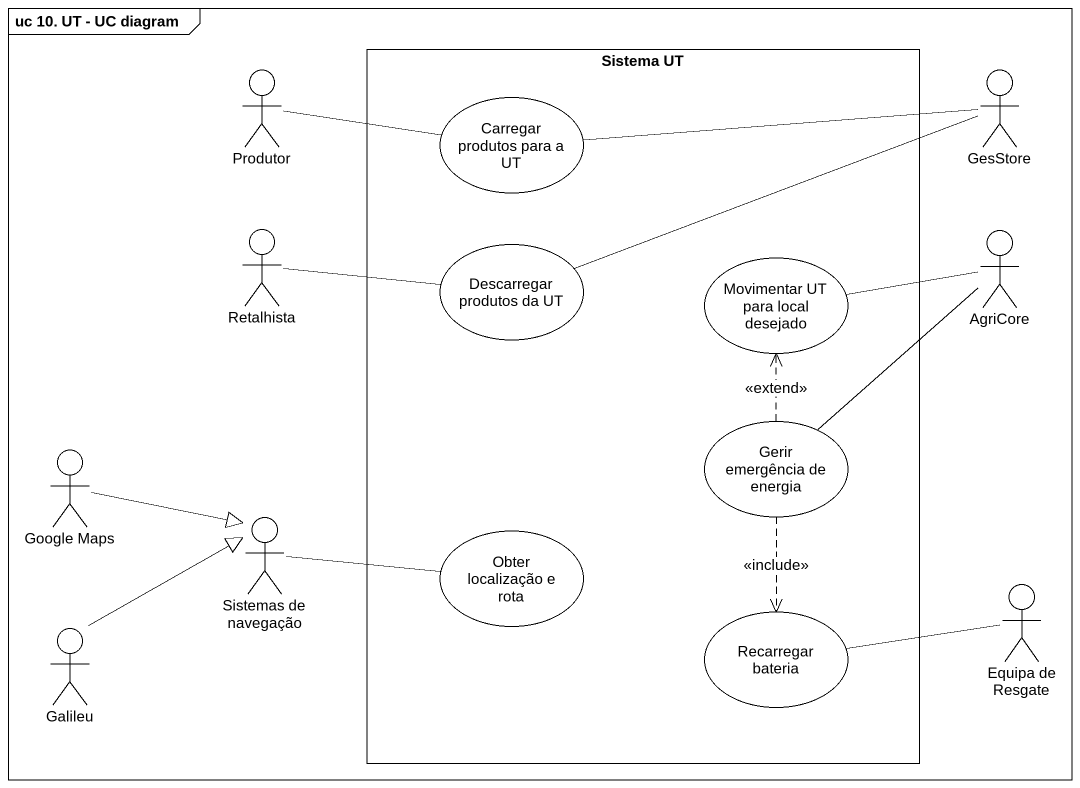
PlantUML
@startuml
mainframe uc 10. UT - UC diagram
actor Produtor
rectangle "Sistema UT" as Sistema_UT {
  usecase "Carregar produtos para a UT" as Carregar_produtos_para_a_UT
  usecase "Descarregar produtos da UT" as Descarregar_produtos_da_UT
  usecase "Movimentar UT para local desejado" as Movimentar_UT_para_local
  usecase "Gerir emergência de energia" as Gerir_emergência_de_energia
  usecase "Obter localização e rota" as Obter_localização_e_rota
  usecase "Recarregar bateria" as Recarregar_bateria
}
actor GesStore
actor Retalhista
actor AgriCore
actor "Google Maps" as Google_Maps
actor "Sistemas de navegação" as Sistemas_de_navegação
actor Galileu
actor "Equipa de Resgate" as Equipa_de_Resgate
Produtor -right- Carregar_produtos_para_a_UT
Carregar_produtos_para_a_UT -right- GesStore
Descarregar_produtos_da_UT -right- GesStore
Descarregar_produtos_da_UT -left- Retalhista
Movimentar_UT_para_local -right- AgriCore
AgriCore -- Gerir_emergência_de_energia
Gerir_emergência_de_energia .up.> Movimentar_UT_para_local : <<extend>>
Gerir_emergência_de_energia ..> Recarregar_bateria : <<include>>
Google_Maps -right-|> Sistemas_de_navegação
Obter_localização_e_rota -left- Sistemas_de_navegação
Galileu -right-|> Sistemas_de_navegação
Equipa_de_Resgate -left- Recarregar_bateria
@enduml
